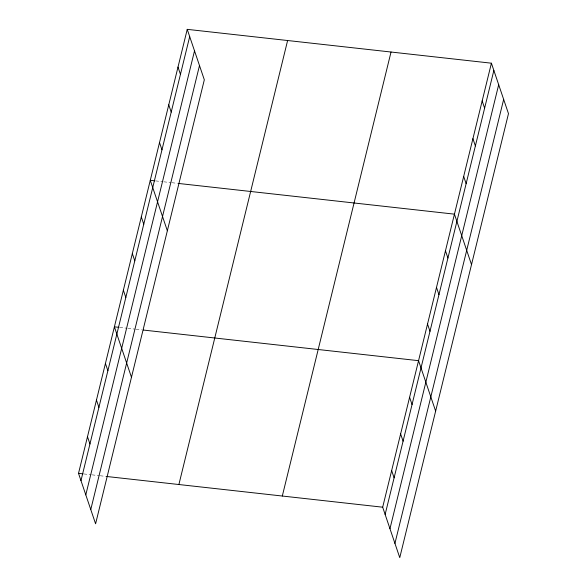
<?xml version="1.0" encoding="UTF-8"?>
<svg xmlns="http://www.w3.org/2000/svg" width="587" height="587" viewBox="0 0 587 587"><rect width="100%" height="100%" fill="white"/><g stroke="black" fill="none" stroke-linecap="round" stroke-linejoin="round"><path stroke-width="0.44" stroke-dasharray="2.94 2.2" d="M155.702 180.913L162.937 181.721M163.839 181.823L171.074 182.623M171.976 182.726L177.399 183.327M119.821 327.436L127.056 328.243M127.959 328.338L135.193 329.146M136.096 329.248L141.526 329.85M83.941 473.958L91.176 474.758M92.078 474.861L99.313 475.668M100.223 475.771L105.645 476.373"/><path stroke-width="0.88" d="M187.238 29.35L204.32 79.803L95.593 523.809L78.519 473.357L187.238 29.35L491.407 63.191L508.481 113.643L399.762 557.65L382.68 507.197L491.407 63.191M80.977 480.606L189.696 36.607M85.797 494.863L194.517 50.864M90.772 509.553L199.492 65.546M178.888 484.524L287.615 40.518M282.31 496.03L391.03 52.023M385.138 514.447L493.858 70.447M389.966 528.704L498.686 84.704M394.934 543.393L503.661 99.394M154.792 180.811L150.272 180.312L167.354 230.764M178.309 183.43L454.441 214.152L471.515 264.605M118.919 327.333L114.399 326.834L131.473 377.287M143.331 330.048L418.56 360.675L435.642 411.127M78.519 473.357L83.038 473.856M106.548 476.475L382.68 507.197M482.162 100.935L484.62 108.184M472.924 138.671L475.375 145.928M463.679 176.416L466.137 183.665M445.467 250.781L447.925 258.038M436.501 287.41L438.959 294.667M427.527 324.046L429.985 331.295M409.594 397.304L412.045 404.56M400.62 433.932L403.078 441.189M391.654 470.561L394.104 477.818M178 67.087L180.451 74.344M168.755 104.831L171.213 112.088M159.517 142.568L161.968 149.824M141.306 216.941L143.764 224.197M132.332 253.569L134.79 260.826M123.365 290.205L125.823 297.455M105.425 363.463L107.883 370.72M96.459 400.092L98.91 407.349M87.485 436.721L89.943 443.977"/></g></svg>
